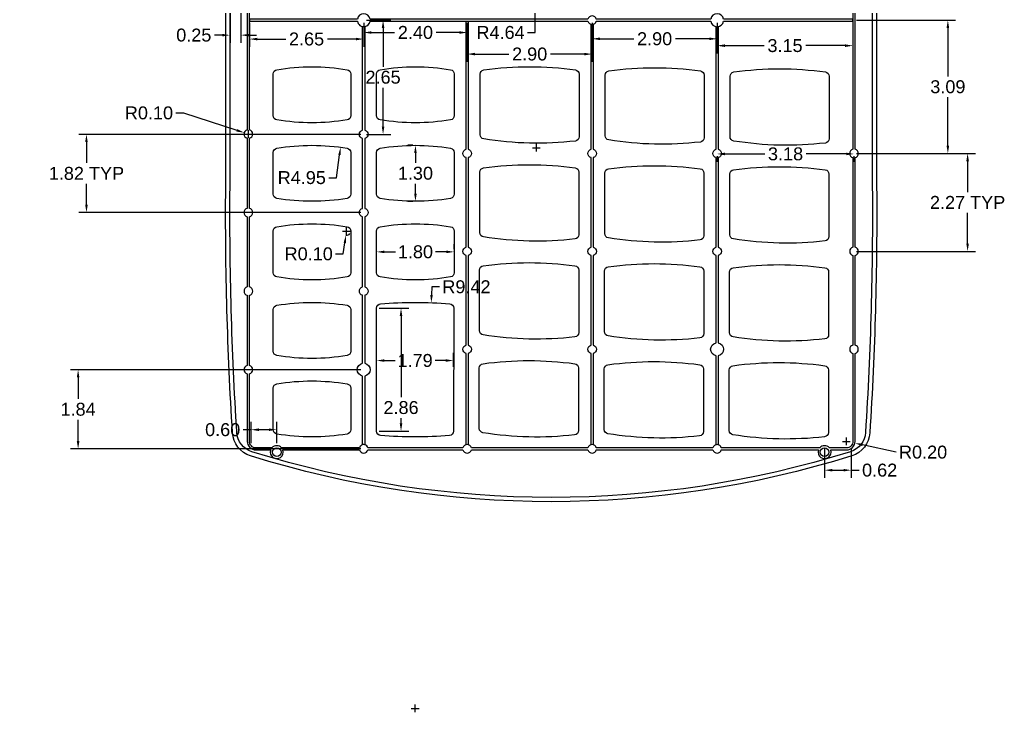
# Model space of a CAD drawing. Header units: centimetres. Extents: x 4.6 to 45.1, y -2.6 to 22.8.
# Drawn here: x 4.6 to 27.44, y -2.62 to 13.46 of the extents above; entities that cross this region are included whole.
import ezdxf

# ---------------------------------------------------------------- set-up
doc = ezdxf.new("R2010")
doc.units = ezdxf.units.CM
doc.header["$MEASUREMENT"] = 0
doc.header["$PDMODE"] = 2
doc.layers.add('Cotare', color=2, linetype='Continuous', lineweight=0)
doc.layers.add('Interior_fata', color=254, linetype='Continuous')
doc.styles.get("Standard").update_dxf_attribs({"font": 'arial.ttf'})
doc.dimstyles.get("Standard").update_dxf_attribs({"dimtxt": 0.3, "dimasz": 0.18, "dimexe": 0.18, "dimexo": 0.0625, "dimgap": 0.09, "dimtad": 0, "dimtih": 1, "dimtoh": 1, "dimzin": 0, "dimdsep": 46, "dimtxsty": 'Standard', "dimcen": 0.09, "dimadec": 0, "dimazin": 0, "dimtfac": 1, "dimtofl": 0, "dimtmove": 0, "dimatfit": 3, "dimfxl": 1, "dimtolj": 1, "dimtzin": 0, "dimarcsym": 0})

# ---------------------------------------------------------------- blocks, each defined once
blk = doc.blocks.new('*D22')
at = {"layer": 'Cotare', "color": 0, "lineweight": -2, "transparency": 16777216}
for p, q in [((14.778, 15.26), (14.958, 15.26)), ((14.958, 15.26), (15.025, 15.063)), ((16.588, 10.397), (16.588, 10.577)), ((16.498, 10.487), (16.678, 10.487))]:
    blk.add_line(p, q, dxfattribs=at)
at = {"layer": 'Cotare', "color": 0, "transparency": 16777216}
blk.add_solid([(15.054, 15.073), (14.997, 15.054), (15.083, 14.893)], dxfattribs=at)
at = {"layer": 'Defpoints', "color": 0, "transparency": 16777216}
for p in [(15.083, 14.893), (16.588, 10.487)]:
    blk.add_point(p, dxfattribs=at)
at = {"layer": 'Cotare', "color": 0, "transparency": 16777216, "insert": (14.155, 15.26), "char_height": 0.3, "attachment_point": 5}
blk.add_mtext('\\A1;R4.66', dxfattribs=at)
blk = doc.blocks.new('*D26')
at = {"layer": 'Cotare', "color": 0, "lineweight": -2, "transparency": 16777216}
for p, q in [((9.482, 15.36), (9.482, 12.921)), ((9.732, 15.36), (9.732, 12.921)), ((9.302, 13.101), (9.122, 13.101)), ((9.912, 13.101), (10.092, 13.101))]:
    blk.add_line(p, q, dxfattribs=at)
at = {"layer": 'Cotare', "color": 0, "transparency": 16777216}
for points in [[(9.302, 13.131), (9.302, 13.071), (9.482, 13.101)], [(9.912, 13.131), (9.912, 13.071), (9.732, 13.101)]]:
    blk.add_solid(points, dxfattribs=at)
at = {"layer": 'Defpoints', "color": 0, "transparency": 16777216}
for p in [(9.482, 15.423), (9.732, 15.423), (9.482, 13.101)]:
    blk.add_point(p, dxfattribs=at)
at = {"layer": 'Cotare', "color": 0, "transparency": 16777216, "insert": (8.641, 13.101), "char_height": 0.3, "attachment_point": 5}
blk.add_mtext('\\A1;0.25', dxfattribs=at)
blk = doc.blocks.new('*D30')
at = {"layer": 'Cotare', "color": 0, "lineweight": -2, "transparency": 16777216}
for p, q in [((16.494, 18.546), (16.674, 18.546)), ((16.584, 18.456), (16.584, 18.636)), ((16.56, 13.162), (16.563, 13.723)), ((16.38, 13.162), (16.56, 13.162))]:
    blk.add_line(p, q, dxfattribs=at)
blk.add_arc((16.584, 18.546), 4.643, 258.4957, 271.9742, dxfattribs=at)
at = {"layer": 'Cotare', "color": 0, "transparency": 16777216}
blk.add_solid([(16.533, 13.723), (16.593, 13.723), (16.564, 13.903)], dxfattribs=at)
at = {"layer": 'Defpoints', "color": 0, "transparency": 16777216}
for p in [(16.584, 18.546), (16.564, 13.903)]:
    blk.add_point(p, dxfattribs=at)
at = {"layer": 'Cotare', "color": 0, "transparency": 16777216, "insert": (15.758, 13.162), "char_height": 0.3, "attachment_point": 5}
blk.add_mtext('\\A1;R4.64', dxfattribs=at)
blk = doc.blocks.new('*D31')
at = {"layer": 'Cotare', "color": 0, "lineweight": -2, "transparency": 16777216}
for p, q in [((9.932, 13.385), (9.932, 12.83)), ((12.583, 13.385), (12.583, 12.83)), ((10.112, 13.01), (10.774, 13.01)), ((12.403, 13.01), (11.741, 13.01))]:
    blk.add_line(p, q, dxfattribs=at)
at = {"layer": 'Cotare', "color": 0, "transparency": 16777216}
for points in [[(10.112, 13.04), (10.112, 12.98), (9.932, 13.01)], [(12.403, 13.04), (12.403, 12.98), (12.583, 13.01)]]:
    blk.add_solid(points, dxfattribs=at)
at = {"layer": 'Defpoints', "color": 0, "transparency": 16777216}
for p in [(9.932, 13.448), (12.583, 13.448), (12.583, 13.01)]:
    blk.add_point(p, dxfattribs=at)
at = {"layer": 'Cotare', "color": 0, "transparency": 16777216, "insert": (11.257, 13.01), "char_height": 0.3, "attachment_point": 5}
blk.add_mtext('\\A1;2.65', dxfattribs=at)
blk = doc.blocks.new('*D32')
at = {"layer": 'Cotare', "color": 0, "lineweight": -2, "transparency": 16777216}
for p, q in [((20.782, 13.385), (20.782, 12.677)), ((23.932, 13.385), (23.932, 12.677)), ((20.962, 12.857), (21.876, 12.857)), ((23.752, 12.857), (22.837, 12.857))]:
    blk.add_line(p, q, dxfattribs=at)
at = {"layer": 'Cotare', "color": 0, "transparency": 16777216}
for points in [[(20.962, 12.887), (20.962, 12.827), (20.782, 12.857)], [(23.752, 12.887), (23.752, 12.827), (23.932, 12.857)]]:
    blk.add_solid(points, dxfattribs=at)
at = {"layer": 'Defpoints', "color": 0, "transparency": 16777216}
for p in [(20.782, 13.448), (23.932, 13.448), (20.782, 12.857)]:
    blk.add_point(p, dxfattribs=at)
at = {"layer": 'Cotare', "color": 0, "transparency": 16777216, "insert": (22.357, 12.857), "char_height": 0.3, "attachment_point": 5}
blk.add_mtext('\\A1;3.15', dxfattribs=at)
blk = doc.blocks.new('*D33')
at = {"layer": 'Cotare', "color": 0, "lineweight": -2, "transparency": 16777216}
for p, q in [((8.223, 11.295), (8.403, 11.295)), ((8.403, 11.295), (9.641, 10.892)), ((9.817, 10.806), (9.997, 10.806)), ((9.907, 10.716), (9.907, 10.896))]:
    blk.add_line(p, q, dxfattribs=at)
blk.add_arc((9.907, 10.806), 0.1, 111.3324, 161.962, dxfattribs=at)
at = {"layer": 'Cotare', "color": 0, "transparency": 16777216}
blk.add_solid([(9.65, 10.921), (9.631, 10.864), (9.812, 10.837)], dxfattribs=at)
at = {"layer": 'Defpoints', "color": 0, "transparency": 16777216}
for p in [(9.812, 10.837), (9.907, 10.806)]:
    blk.add_point(p, dxfattribs=at)
at = {"layer": 'Cotare', "color": 0, "transparency": 16777216, "insert": (7.601, 11.295), "char_height": 0.3, "attachment_point": 5}
blk.add_mtext('\\A1;R0.10', dxfattribs=at)
blk = doc.blocks.new('*D35')
at = {"layer": 'Cotare', "color": 0, "lineweight": -2, "transparency": 16777216}
for p, q in [((17.882, 13.385), (17.882, 12.836)), ((20.782, 13.385), (20.782, 12.836)), ((18.062, 13.016), (18.85, 13.016)), ((20.602, 13.016), (19.814, 13.016))]:
    blk.add_line(p, q, dxfattribs=at)
at = {"layer": 'Cotare', "color": 0, "transparency": 16777216}
for points in [[(18.062, 13.046), (18.062, 12.986), (17.882, 13.016)], [(20.602, 13.046), (20.602, 12.986), (20.782, 13.016)]]:
    blk.add_solid(points, dxfattribs=at)
at = {"layer": 'Defpoints', "color": 0, "transparency": 16777216}
for p in [(17.882, 13.448), (20.782, 13.448), (17.882, 13.016)]:
    blk.add_point(p, dxfattribs=at)
at = {"layer": 'Cotare', "color": 0, "transparency": 16777216, "insert": (19.332, 13.016), "char_height": 0.3, "attachment_point": 5}
blk.add_mtext('\\A1;2.90', dxfattribs=at)
blk = doc.blocks.new('*D36')
at = {"layer": 'Cotare', "color": 0, "lineweight": -2, "transparency": 16777216}
for p, q in [((12.583, 13.385), (12.583, 12.982)), ((14.983, 13.385), (14.983, 12.982)), ((12.763, 13.162), (13.301, 13.162)), ((14.803, 13.162), (14.265, 13.162))]:
    blk.add_line(p, q, dxfattribs=at)
at = {"layer": 'Cotare', "color": 0, "transparency": 16777216}
for points in [[(12.763, 13.192), (12.763, 13.132), (12.583, 13.162)], [(14.803, 13.192), (14.803, 13.132), (14.983, 13.162)]]:
    blk.add_solid(points, dxfattribs=at)
at = {"layer": 'Defpoints', "color": 0, "transparency": 16777216}
for p in [(12.583, 13.448), (14.983, 13.448), (14.983, 13.162)]:
    blk.add_point(p, dxfattribs=at)
at = {"layer": 'Cotare', "color": 0, "transparency": 16777216, "insert": (13.783, 13.162), "char_height": 0.3, "attachment_point": 5}
blk.add_mtext('\\A1;2.40', dxfattribs=at)
blk = doc.blocks.new('*D37')
at = {"layer": 'Cotare', "color": 0, "lineweight": -2, "transparency": 16777216}
for p, q in [((14.983, 13.385), (14.983, 12.481)), ((17.882, 13.385), (17.882, 12.481)), ((15.163, 12.661), (15.951, 12.661)), ((17.702, 12.661), (16.914, 12.661))]:
    blk.add_line(p, q, dxfattribs=at)
at = {"layer": 'Cotare', "color": 0, "transparency": 16777216}
for points in [[(15.163, 12.691), (15.163, 12.631), (14.983, 12.661)], [(17.702, 12.691), (17.702, 12.631), (17.882, 12.661)]]:
    blk.add_solid(points, dxfattribs=at)
at = {"layer": 'Defpoints', "color": 0, "transparency": 16777216}
for p in [(14.983, 13.448), (17.882, 13.448), (17.882, 12.661)]:
    blk.add_point(p, dxfattribs=at)
at = {"layer": 'Cotare', "color": 0, "transparency": 16777216, "insert": (16.433, 12.661), "char_height": 0.3, "attachment_point": 5}
blk.add_mtext('\\A1;2.90', dxfattribs=at)
blk = doc.blocks.new('*D38')
at = {"layer": 'Cotare', "color": 0, "lineweight": -2, "transparency": 16777216}
for p, q in [((12.645, 13.448), (13.212, 13.448)), ((13.032, 13.268), (13.032, 12.366)), ((13.032, 10.979), (13.032, 11.88)), ((12.645, 10.799), (13.212, 10.799))]:
    blk.add_line(p, q, dxfattribs=at)
at = {"layer": 'Cotare', "color": 0, "transparency": 16777216}
for points in [[(13.002, 13.268), (13.062, 13.268), (13.032, 13.448)], [(13.002, 10.979), (13.062, 10.979), (13.032, 10.799)]]:
    blk.add_solid(points, dxfattribs=at)
at = {"layer": 'Defpoints', "color": 0, "transparency": 16777216}
for p in [(12.583, 13.448), (12.583, 10.799), (13.032, 10.799)]:
    blk.add_point(p, dxfattribs=at)
at = {"layer": 'Cotare', "color": 0, "transparency": 16777216, "insert": (13.032, 12.123), "char_height": 0.3, "attachment_point": 5}
blk.add_mtext('\\A1;2.65', dxfattribs=at)
blk = doc.blocks.new('*D39')
at = {"layer": 'Cotare', "color": 0, "lineweight": -2, "transparency": 16777216}
for p, q in [((12.52, 10.799), (5.971, 10.799)), ((6.151, 10.619), (6.151, 10.134)), ((6.151, 9.163), (6.151, 9.648)), ((12.52, 8.983), (5.971, 8.983))]:
    blk.add_line(p, q, dxfattribs=at)
at = {"layer": 'Cotare', "color": 0, "transparency": 16777216}
for points in [[(6.121, 10.619), (6.181, 10.619), (6.151, 10.799)], [(6.121, 9.163), (6.181, 9.163), (6.151, 8.983)]]:
    blk.add_solid(points, dxfattribs=at)
at = {"layer": 'Defpoints', "color": 0, "transparency": 16777216}
for p in [(12.583, 10.799), (6.151, 8.983), (12.583, 8.983)]:
    blk.add_point(p, dxfattribs=at)
at = {"layer": 'Cotare', "color": 0, "transparency": 16777216, "insert": (6.151, 9.891), "char_height": 0.3, "width": 3.09732, "attachment_point": 5}
blk.add_mtext('\\A1;1.82 TYP', dxfattribs=at)
blk = doc.blocks.new('*D40')
at = {"layer": 'Cotare', "color": 0, "lineweight": -2, "transparency": 16777216}
for p, q in [((12.52, 5.337), (5.777, 5.337)), ((5.957, 5.157), (5.957, 4.66)), ((5.957, 3.678), (5.957, 4.174)), ((12.52, 3.498), (5.777, 3.498))]:
    blk.add_line(p, q, dxfattribs=at)
at = {"layer": 'Cotare', "color": 0, "transparency": 16777216}
for points in [[(5.927, 5.157), (5.987, 5.157), (5.957, 5.337)], [(5.927, 3.678), (5.987, 3.678), (5.957, 3.498)]]:
    blk.add_solid(points, dxfattribs=at)
at = {"layer": 'Defpoints', "color": 0, "transparency": 16777216}
for p in [(12.583, 5.337), (5.957, 3.498), (12.583, 3.498)]:
    blk.add_point(p, dxfattribs=at)
at = {"layer": 'Cotare', "color": 0, "transparency": 16777216, "insert": (5.957, 4.417), "char_height": 0.3, "attachment_point": 5}
blk.add_mtext('\\A1;1.84', dxfattribs=at)
blk = doc.blocks.new('*D43')
at = {"layer": 'Cotare', "color": 0, "lineweight": -2, "transparency": 16777216}
for p, q in [((24.019, 13.448), (26.315, 13.448)), ((26.135, 13.268), (26.135, 12.145)), ((26.135, 10.536), (26.135, 11.658)), ((24.019, 10.356), (26.315, 10.356))]:
    blk.add_line(p, q, dxfattribs=at)
at = {"layer": 'Cotare', "color": 0, "transparency": 16777216}
for points in [[(26.105, 13.268), (26.165, 13.268), (26.135, 13.448)], [(26.105, 10.536), (26.165, 10.536), (26.135, 10.356)]]:
    blk.add_solid(points, dxfattribs=at)
at = {"layer": 'Defpoints', "color": 0, "transparency": 16777216}
for p in [(23.957, 13.448), (26.135, 13.448), (23.957, 10.356)]:
    blk.add_point(p, dxfattribs=at)
at = {"layer": 'Cotare', "color": 0, "transparency": 16777216, "insert": (26.135, 11.902), "char_height": 0.3, "attachment_point": 5}
blk.add_mtext('\\A1;3.09', dxfattribs=at)
blk = doc.blocks.new('*D44')
at = {"layer": 'Cotare', "color": 0, "lineweight": -2, "transparency": 16777216}
for p, q in [((20.782, 10.293), (20.782, 10.164)), ((20.962, 10.344), (21.889, 10.344)), ((23.777, 10.344), (22.849, 10.344)), ((23.957, 10.293), (23.957, 10.164))]:
    blk.add_line(p, q, dxfattribs=at)
at = {"layer": 'Cotare', "color": 0, "transparency": 16777216}
for points in [[(20.962, 10.374), (20.962, 10.314), (20.782, 10.344)], [(23.777, 10.374), (23.777, 10.314), (23.957, 10.344)]]:
    blk.add_solid(points, dxfattribs=at)
at = {"layer": 'Defpoints', "color": 0, "transparency": 16777216}
for p in [(20.782, 10.356), (23.957, 10.356), (23.957, 10.344)]:
    blk.add_point(p, dxfattribs=at)
at = {"layer": 'Cotare', "color": 0, "transparency": 16777216, "insert": (22.369, 10.344), "char_height": 0.3, "attachment_point": 5}
blk.add_mtext('\\A1;3.18', dxfattribs=at)
blk = doc.blocks.new('*D45')
at = {"layer": 'Cotare', "color": 0, "lineweight": -2, "transparency": 16777216}
for p, q in [((24.019, 10.356), (26.773, 10.356)), ((26.593, 10.176), (26.593, 9.46)), ((26.593, 8.263), (26.593, 8.979)), ((24.019, 8.083), (26.773, 8.083))]:
    blk.add_line(p, q, dxfattribs=at)
at = {"layer": 'Cotare', "color": 0, "transparency": 16777216}
for points in [[(26.563, 10.176), (26.623, 10.176), (26.593, 10.356)], [(26.563, 8.263), (26.623, 8.263), (26.593, 8.083)]]:
    blk.add_solid(points, dxfattribs=at)
at = {"layer": 'Defpoints', "color": 0, "transparency": 16777216}
for p in [(23.957, 10.356), (23.957, 8.083), (26.593, 8.083)]:
    blk.add_point(p, dxfattribs=at)
at = {"layer": 'Cotare', "color": 0, "transparency": 16777216, "insert": (26.593, 9.219), "char_height": 0.3, "attachment_point": 5}
blk.add_mtext('\\A1;2.27 TYP', dxfattribs=at)
blk = doc.blocks.new('*D46')
at = {"layer": 'Cotare', "color": 0, "lineweight": -2, "transparency": 16777216}
for p, q in [((9.97, 3.635), (9.97, 4.123)), ((10.566, 3.635), (10.566, 4.123)), ((9.97, 3.943), (9.79, 3.943)), ((10.386, 3.943), (10.15, 3.943))]:
    blk.add_line(p, q, dxfattribs=at)
at = {"layer": 'Cotare', "color": 0, "transparency": 16777216}
for points in [[(10.15, 3.973), (10.15, 3.913), (9.97, 3.943)], [(10.386, 3.973), (10.386, 3.913), (10.566, 3.943)]]:
    blk.add_solid(points, dxfattribs=at)
at = {"layer": 'Defpoints', "color": 0, "transparency": 16777216}
for p in [(9.97, 3.943), (9.97, 3.573), (10.566, 3.573)]:
    blk.add_point(p, dxfattribs=at)
at = {"layer": 'Cotare', "color": 0, "transparency": 16777216, "insert": (9.311, 3.943), "char_height": 0.3, "attachment_point": 5}
blk.add_mtext('\\A1;0.60', dxfattribs=at)
blk = doc.blocks.new('*D47')
at = {"layer": 'Cotare', "color": 0, "lineweight": -2, "transparency": 16777216}
for p, q in [((23.275, 3.51), (23.275, 2.824)), ((23.894, 3.51), (23.894, 2.824)), ((23.455, 3.004), (23.714, 3.004)), ((23.894, 3.004), (24.074, 3.004))]:
    blk.add_line(p, q, dxfattribs=at)
at = {"layer": 'Cotare', "color": 0, "transparency": 16777216}
for points in [[(23.455, 3.034), (23.455, 2.974), (23.275, 3.004)], [(23.714, 3.034), (23.714, 2.974), (23.894, 3.004)]]:
    blk.add_solid(points, dxfattribs=at)
at = {"layer": 'Defpoints', "color": 0, "transparency": 16777216}
for p in [(23.275, 3.573), (23.894, 3.573), (23.894, 3.004)]:
    blk.add_point(p, dxfattribs=at)
at = {"layer": 'Cotare', "color": 0, "transparency": 16777216, "insert": (24.552, 3.004), "char_height": 0.3, "attachment_point": 5}
blk.add_mtext('\\A1;0.62', dxfattribs=at)
blk = doc.blocks.new('*D48')
at = {"layer": 'Cotare', "color": 0, "lineweight": -2, "transparency": 16777216}
for p, q in [((23.692, 3.673), (23.872, 3.673)), ((23.782, 3.583), (23.782, 3.763)), ((24.937, 3.422), (24.153, 3.592))]:
    blk.add_line(p, q, dxfattribs=at)
at = {"layer": 'Cotare', "color": 0, "transparency": 16777216}
blk.add_solid([(24.16, 3.621), (24.147, 3.563), (23.977, 3.63)], dxfattribs=at)
at = {"layer": 'Defpoints', "color": 0, "transparency": 16777216}
for p in [(23.782, 3.673), (23.977, 3.63)]:
    blk.add_point(p, dxfattribs=at)
at = {"layer": 'Cotare', "color": 0, "transparency": 16777216, "insert": (25.56, 3.422), "char_height": 0.3, "attachment_point": 5}
blk.add_mtext('\\A1;R0.20', dxfattribs=at)
blk = doc.blocks.new('*D49')
at = {"layer": 'Cotare', "color": 0, "lineweight": -2, "transparency": 16777216}
for p, q in [((13.72, 10.544), (13.603, 10.544)), ((13.783, 10.364), (13.783, 10.137)), ((13.783, 9.424), (13.783, 9.651)), ((13.72, 9.244), (13.603, 9.244))]:
    blk.add_line(p, q, dxfattribs=at)
at = {"layer": 'Cotare', "color": 0, "transparency": 16777216}
for points in [[(13.753, 10.364), (13.813, 10.364), (13.783, 10.544)], [(13.753, 9.424), (13.813, 9.424), (13.783, 9.244)]]:
    blk.add_solid(points, dxfattribs=at)
at = {"layer": 'Defpoints', "color": 0, "transparency": 16777216}
for p in [(13.783, 10.544), (13.783, 9.244), (13.783, 9.244)]:
    blk.add_point(p, dxfattribs=at)
at = {"layer": 'Cotare', "color": 0, "transparency": 16777216, "insert": (13.783, 9.894), "char_height": 0.3, "attachment_point": 5}
blk.add_mtext('\\A1;1.30', dxfattribs=at)
blk = doc.blocks.new('*D50')
at = {"layer": 'Cotare', "color": 0, "lineweight": -2, "transparency": 16777216}
for p, q in [((12.883, 8.134), (12.883, 8.251)), ((14.683, 8.134), (14.683, 8.251)), ((13.063, 8.071), (13.318, 8.071)), ((14.503, 8.071), (14.248, 8.071))]:
    blk.add_line(p, q, dxfattribs=at)
at = {"layer": 'Cotare', "color": 0, "transparency": 16777216}
for points in [[(13.063, 8.101), (13.063, 8.041), (12.883, 8.071)], [(14.503, 8.101), (14.503, 8.041), (14.683, 8.071)]]:
    blk.add_solid(points, dxfattribs=at)
at = {"layer": 'Defpoints', "color": 0, "transparency": 16777216}
for p in [(12.883, 8.071), (14.683, 8.071), (14.683, 8.071)]:
    blk.add_point(p, dxfattribs=at)
at = {"layer": 'Cotare', "color": 0, "transparency": 16777216, "insert": (13.783, 8.071), "char_height": 0.3, "attachment_point": 5}
blk.add_mtext('\\A1;1.80', dxfattribs=at)
blk = doc.blocks.new('*D51')
at = {"layer": 'Cotare', "color": 0, "lineweight": -2, "transparency": 16777216}
for p, q in [((12.093, 8.555), (12.273, 8.555)), ((12.183, 8.465), (12.183, 8.645)), ((12.109, 8.024), (12.144, 8.278)), ((11.929, 8.024), (12.109, 8.024))]:
    blk.add_line(p, q, dxfattribs=at)
blk.add_arc((12.183, 8.555), 0.1, 262.1166, 324.1901, dxfattribs=at)
at = {"layer": 'Cotare', "color": 0, "transparency": 16777216}
blk.add_solid([(12.115, 8.282), (12.174, 8.273), (12.169, 8.456)], dxfattribs=at)
at = {"layer": 'Defpoints', "color": 0, "transparency": 16777216}
for p in [(12.169, 8.456), (12.183, 8.555)]:
    blk.add_point(p, dxfattribs=at)
at = {"layer": 'Cotare', "color": 0, "transparency": 16777216, "insert": (11.307, 8.024), "char_height": 0.3, "attachment_point": 5}
blk.add_mtext('\\A1;R0.10', dxfattribs=at)
blk = doc.blocks.new('*D52')
at = {"layer": 'Cotare', "color": 0, "lineweight": -2, "transparency": 16777216}
for p, q in [((12.945, 6.765), (13.629, 6.765)), ((13.449, 6.585), (13.449, 4.7)), ((13.449, 4.089), (13.449, 4.213)), ((12.945, 3.909), (13.629, 3.909))]:
    blk.add_line(p, q, dxfattribs=at)
at = {"layer": 'Cotare', "color": 0, "transparency": 16777216}
for points in [[(13.419, 6.585), (13.479, 6.585), (13.449, 6.765)], [(13.419, 4.089), (13.479, 4.089), (13.449, 3.909)]]:
    blk.add_solid(points, dxfattribs=at)
at = {"layer": 'Defpoints', "color": 0, "transparency": 16777216}
for p in [(12.883, 6.765), (13.449, 6.765), (12.883, 3.909)]:
    blk.add_point(p, dxfattribs=at)
at = {"layer": 'Cotare', "color": 0, "transparency": 16777216, "insert": (13.449, 4.456), "char_height": 0.3, "attachment_point": 5}
blk.add_mtext('\\A1;2.86', dxfattribs=at)
blk = doc.blocks.new('*D53')
at = {"layer": 'Cotare', "color": 0, "lineweight": -2, "transparency": 16777216}
for p, q in [((12.883, 5.4), (12.883, 5.729)), ((14.668, 5.4), (14.668, 5.729)), ((13.063, 5.549), (13.309, 5.549)), ((14.488, 5.549), (14.241, 5.549))]:
    blk.add_line(p, q, dxfattribs=at)
at = {"layer": 'Cotare', "color": 0, "transparency": 16777216}
for points in [[(13.063, 5.579), (13.063, 5.519), (12.883, 5.549)], [(14.488, 5.579), (14.488, 5.519), (14.668, 5.549)]]:
    blk.add_solid(points, dxfattribs=at)
at = {"layer": 'Defpoints', "color": 0, "transparency": 16777216}
for p in [(14.668, 5.549), (12.883, 5.337), (14.668, 5.337)]:
    blk.add_point(p, dxfattribs=at)
at = {"layer": 'Cotare', "color": 0, "transparency": 16777216, "insert": (13.775, 5.549), "char_height": 0.3, "attachment_point": 5}
blk.add_mtext('\\A1;1.79', dxfattribs=at)
blk = doc.blocks.new('*D54')
at = {"layer": 'Cotare', "color": 0, "lineweight": -2, "transparency": 16777216}
for p, q in [((14.164, 7.259), (14.157, 7.071)), ((14.344, 7.259), (14.164, 7.259)), ((13.777, -2.616), (13.777, -2.436)), ((13.687, -2.526), (13.867, -2.526))]:
    blk.add_line(p, q, dxfattribs=at)
at = {"layer": 'Cotare', "color": 0, "transparency": 16777216}
blk.add_solid([(14.127, 7.072), (14.187, 7.07), (14.15, 6.891)], dxfattribs=at)
at = {"layer": 'Defpoints', "color": 0, "transparency": 16777216}
for p in [(14.15, 6.891), (13.777, -2.526)]:
    blk.add_point(p, dxfattribs=at)
at = {"layer": 'Cotare', "color": 0, "transparency": 16777216, "insert": (14.966, 7.259), "char_height": 0.3, "attachment_point": 5}
blk.add_mtext('\\A1;R9.42', dxfattribs=at)
blk = doc.blocks.new('*D55')
at = {"layer": 'Cotare', "color": 0, "lineweight": -2, "transparency": 16777216}
for p, q in [((11.951, 9.793), (12.022, 10.321)), ((11.771, 9.793), (11.951, 9.793))]:
    blk.add_line(p, q, dxfattribs=at)
at = {"layer": 'Cotare', "color": 0, "transparency": 16777216}
blk.add_solid([(11.992, 10.325), (12.052, 10.317), (12.046, 10.5)], dxfattribs=at)
at = {"layer": 'Defpoints', "color": 0, "transparency": 16777216}
for p in [(12.046, 10.5), (11.383, 5.594)]:
    blk.add_point(p, dxfattribs=at)
at = {"layer": 'Cotare', "color": 0, "transparency": 16777216, "insert": (11.146, 9.793), "char_height": 0.3, "attachment_point": 5}
blk.add_mtext('\\A1;R4.95', dxfattribs=at)

msp = doc.modelspace()

# ---------------------------------------------------------------- linework, layer by layer
at = {"layer": 'Interior_fata'}
for p, q in [((15.277, 9.923), (15.277, 9.922)), ((15.271, 7.65), (15.271, 7.649)), ((15.265, 5.378), (15.265, 5.376))]:
    msp.add_line(p, q, dxfattribs=at)
for points in [[(24.482, 15.573), (24.482, 9.572, -0.017805), (24.324, 3.872, -0.310576), (23.905, 3.337, -0.152673), (9.959, 3.337, -0.310576), (9.54, 3.872, -0.017805), (9.382, 9.572), (9.382, 15.573)], [(24.382, 15.568), (24.382, 9.571, -0.017806), (24.224, 3.878, -0.310576), (23.875, 3.432, -0.152673), (9.989, 3.432, -0.310576), (9.639, 3.878, -0.017806), (9.482, 9.571), (9.482, 15.568)], [(9.882, 15.548), (9.882, 10.902, 0.774597), (9.882, 10.709), (9.882, 9.08, 0.774597), (9.882, 8.886), (9.882, 7.257, 0.774597), (9.882, 7.063), (9.882, 5.434, 0.774597), (9.882, 5.24), (9.882, 3.673, 0.414214), (10.082, 3.473), (10.425, 3.473, 1.414214), (10.708, 3.473), (12.486, 3.473, 0.774597), (12.68, 3.473), (14.886, 3.473, 0.774597), (15.08, 3.473), (17.785, 3.473, 0.774597), (17.979, 3.473), (20.685, 3.473, 0.774597), (20.879, 3.473), (23.133, 3.473, 1.414214), (23.416, 3.473), (23.782, 3.473, 0.414214), (23.982, 3.673), (23.982, 5.713, 0.774597), (23.982, 5.907), (23.982, 7.986, 0.774597), (23.982, 8.18), (23.982, 10.259, 0.774597), (23.982, 10.453), (23.982, 15.548)], [(23.932, 15.548), (23.932, 10.453, 0.774597), (23.932, 10.259), (23.932, 8.18, 0.774597), (23.932, 7.986), (23.932, 5.907, 0.774597), (23.932, 5.713), (23.932, 3.673, -0.414214), (23.782, 3.523), (23.386, 3.523, 0.447214), (23.163, 3.523), (20.879, 3.523, 0.774597), (20.685, 3.523), (17.979, 3.523, 0.774597), (17.785, 3.523), (15.08, 3.523, 0.774597), (14.886, 3.523), (12.68, 3.523, 0.272842), (12.608, 3.594, 0.414214), (12.486, 3.523), (10.678, 3.523, 0.447214), (10.455, 3.523), (10.082, 3.523, -0.414214), (9.932, 3.673), (9.932, 5.24, 0.774597), (9.932, 5.434), (9.932, 7.063, 0.774597), (9.932, 7.257), (9.932, 8.886, 0.774597), (9.932, 9.08), (9.932, 10.709, 0.774597), (9.932, 10.902), (9.932, 15.548)], [(12.558, 3.594), (12.558, 5.189, -0.845154), (12.558, 5.485), (12.558, 7.063, -0.774597), (12.558, 7.257), (12.558, 8.886, -0.774597), (12.558, 9.08), (12.558, 10.702, -0.774597), (12.558, 10.895), (12.558, 13.3, 0.08392), (12.608, 13.3), (12.608, 10.895, -0.774597), (12.608, 10.702), (12.608, 9.08, -0.774597), (12.608, 8.886), (12.608, 7.257, -0.774597), (12.608, 7.063), (12.608, 5.485, -0.845154), (12.608, 5.189), (12.608, 3.594)], [(14.958, 3.594), (14.958, 5.713, -0.774597), (14.958, 5.907), (14.958, 7.986, -0.774597), (14.958, 8.18), (14.958, 10.259, -0.774597), (14.958, 10.453), (14.958, 13.423), (15.008, 13.423), (15.008, 10.453, -0.774597), (15.008, 10.259), (15.008, 8.18, -0.774597), (15.008, 7.986), (15.008, 5.907, -0.774597), (15.008, 5.713), (15.008, 3.594)], [(17.857, 3.594), (17.857, 5.713, -0.774597), (17.857, 5.907), (17.857, 7.986, -0.774597), (17.857, 8.18), (17.857, 10.259, -0.774597), (17.857, 10.453), (17.857, 13.351, 0.127017), (17.907, 13.351), (17.907, 10.453, -0.774597), (17.907, 10.259), (17.907, 8.18, -0.774597), (17.907, 7.986), (17.907, 5.907, -0.774597), (17.907, 5.713), (17.907, 3.594)], [(20.807, 13.3), (20.807, 10.453, -0.774597), (20.807, 10.259), (20.807, 8.18, -0.774597), (20.807, 7.986), (20.807, 5.958, -0.845154), (20.807, 5.662), (20.807, 3.594, 0.127017), (20.757, 3.594), (20.757, 5.662, -0.845154), (20.757, 5.958), (20.757, 7.986, -0.774597), (20.757, 8.18), (20.757, 10.259, -0.774597), (20.757, 10.453), (20.757, 13.3)]]:
    msp.add_lwpolyline(points, format="xyb", dxfattribs=at)
for points in [[(23.932, 13.473), (20.93, 13.473, 0.845154), (20.634, 13.473), (17.979, 13.473, 0.774597), (17.785, 13.473), (12.731, 13.473, 0.845154), (12.435, 13.473), (9.932, 13.473), (9.932, 13.423), (12.435, 13.423, 0.414214), (12.608, 13.3, 0.319198), (12.731, 13.423), (17.785, 13.423, 0.774597), (17.979, 13.423), (20.634, 13.423, 0.845154), (20.93, 13.423), (23.932, 13.423)], [(12.199, 11.135, -0.083043), (10.566, 11.135, -0.366471), (10.483, 11.233), (10.483, 12.201, -0.366471), (10.566, 12.299, -0.083043), (12.199, 12.299, -0.366471), (12.283, 12.201), (12.283, 11.233, -0.366471)], [(14.599, 11.135, -0.083043), (12.966, 11.135, -0.366471), (12.883, 11.233), (12.883, 12.201, -0.366471), (12.966, 12.299, -0.083043), (14.599, 12.299, -0.366471), (14.683, 12.201), (14.683, 11.233, -0.366471)], [(15.369, 12.294, -0.068854), (17.496, 12.294, -0.374493), (17.582, 12.195), (17.582, 10.743, -0.380827), (17.494, 10.644, -0.068822), (15.367, 10.691, -0.368222), (15.283, 10.79), (15.283, 12.195, -0.374493)], [(18.269, 12.271, -0.068854), (20.395, 12.271, -0.374493), (20.482, 12.172), (20.482, 10.72, -0.380827), (20.393, 10.621, -0.068822), (18.266, 10.668, -0.368222), (18.182, 10.766), (18.182, 12.172, -0.374493)], [(21.168, 12.247, -0.068854), (23.295, 12.247, -0.374493), (23.381, 12.148), (23.381, 10.697, -0.380827), (23.293, 10.597, -0.068822), (21.166, 10.644, -0.368222), (21.082, 10.743), (21.082, 12.148, -0.374493)], [(12.199, 9.312, -0.083043), (10.566, 9.312, -0.366471), (10.483, 9.411), (10.483, 10.378, -0.366471), (10.566, 10.476, -0.083043), (12.199, 10.476, -0.366471), (12.283, 10.378), (12.283, 9.411, -0.366471)], [(14.599, 9.312, -0.083043), (12.966, 9.312, -0.366471), (12.883, 9.411), (12.883, 10.378, -0.366471), (12.966, 10.476, -0.083043), (14.599, 10.476, -0.366471), (14.683, 10.378), (14.683, 9.411, -0.366471)], [(15.363, 10.021, -0.068854), (17.49, 10.021, -0.374493), (17.576, 9.922), (17.576, 8.47, -0.380827), (17.488, 8.371, -0.068822), (15.361, 8.418, -0.368222), (15.277, 8.517), (15.277, 9.922, -0.374493)], [(18.263, 9.998, -0.068854), (20.389, 9.998, -0.374493), (20.476, 9.899), (20.476, 8.447, -0.380827), (20.387, 8.348, -0.068822), (18.26, 8.395, -0.368222), (18.176, 8.494), (18.176, 9.899, -0.374493)], [(21.162, 9.975, -0.068854), (23.289, 9.975, -0.374493), (23.375, 9.876), (23.375, 8.424, -0.380827), (23.287, 8.325, -0.068822), (21.16, 8.372, -0.368222), (21.076, 8.47), (21.076, 9.876, -0.374493)], [(12.199, 7.489, -0.083043), (10.566, 7.489, -0.366471), (10.483, 7.588), (10.483, 8.555, -0.366471), (10.566, 8.654, -0.083043), (12.199, 8.654, -0.366471), (12.283, 8.555), (12.283, 7.588, -0.366471)], [(14.599, 7.489, -0.083043), (12.966, 7.489, -0.366471), (12.883, 7.588), (12.883, 8.555, -0.366471), (12.966, 8.654, -0.083043), (14.599, 8.654, -0.366471), (14.683, 8.555), (14.683, 7.588, -0.366471)], [(15.357, 7.748, -0.068854), (17.484, 7.748, -0.374493), (17.57, 7.649), (17.57, 6.197, -0.380827), (17.482, 6.098, -0.068822), (15.355, 6.145, -0.368222), (15.271, 6.244), (15.271, 7.649, -0.374493)], [(18.257, 7.725, -0.068854), (20.383, 7.725, -0.374493), (20.47, 7.626), (20.47, 6.174, -0.380827), (20.381, 6.075, -0.068822), (18.254, 6.122, -0.368222), (18.17, 6.221), (18.17, 7.626, -0.374493)], [(21.156, 7.702, -0.068854), (23.283, 7.702, -0.374493), (23.369, 7.603), (23.369, 6.151, -0.380827), (23.281, 6.052, -0.068822), (21.154, 6.099, -0.368222), (21.07, 6.197), (21.07, 7.603, -0.374493)], [(12.199, 5.666, -0.083043), (10.566, 5.666, -0.366471), (10.483, 5.765), (10.483, 6.732, -0.366471), (10.566, 6.831, -0.083043), (12.199, 6.831, -0.366471), (12.283, 6.732), (12.283, 5.765, -0.366471)], [(12.974, 6.864, -0.042647), (14.579, 6.864, -0.389996), (14.67, 6.764), (14.665, 3.909, -0.388857), (14.574, 3.81, -0.042768), (12.974, 3.81, -0.389397), (12.883, 3.909), (12.883, 6.765, -0.389456)], [(15.351, 5.475, -0.068854), (17.478, 5.475, -0.374493), (17.564, 5.376), (17.564, 3.925, -0.380827), (17.476, 3.825, -0.068822), (15.349, 3.872, -0.368222), (15.265, 3.971), (15.265, 5.376, -0.374493)], [(18.25, 5.452, -0.068854), (20.377, 5.452, -0.374493), (20.464, 5.353), (20.464, 3.901, -0.380827), (20.375, 3.802, -0.068822), (18.248, 3.849, -0.368222), (18.164, 3.948), (18.164, 5.353, -0.374493)], [(21.15, 5.429, -0.068854), (23.277, 5.429, -0.374493), (23.363, 5.33), (23.363, 3.878, -0.380827), (23.275, 3.779, -0.068822), (21.148, 3.826, -0.368222), (21.064, 3.925), (21.064, 5.33, -0.374493)], [(12.199, 3.843, -0.083043), (10.566, 3.843, -0.366471), (10.483, 3.942), (10.483, 4.909, -0.366471), (10.566, 5.008, -0.083043), (12.199, 5.008, -0.366471), (12.283, 4.909), (12.283, 3.942, -0.366471)]]:
    msp.add_lwpolyline(points, format="xyb", close=True, dxfattribs=at)
for centre in [(10.566, 3.423), (23.275, 3.423)]:
    msp.add_circle(centre, 0.1, dxfattribs=at)

# ---------------------------------------------------------------- dimensions: what is measured, and where the dimension line sits
at = {"layer": 'Cotare'}
for center, mpoint, picture, middle in [((16.584, 18.546), (16.564, 13.903), '*D30', (15.758, 13.162)), ((16.588, 10.487), (15.083, 14.893), '*D22', (14.155, 15.26)), ((9.907, 10.806), (9.812, 10.837), '*D33', (7.601, 11.295)), ((11.383, 5.594), (12.046, 10.5), '*D55', (11.146, 9.793)), ((12.183, 8.555), (12.169, 8.456), '*D51', (11.307, 8.024)), ((13.777, -2.526), (14.15, 6.891), '*D54', (14.966, 7.259)), ((23.782, 3.673), (23.977, 3.63), '*D48', (24.937, 3.422))]:
    dim = msp.add_radius_dim(center=center, mpoint=mpoint, dimstyle='Standard', dxfattribs=at)
    dim.commit()
    dim.dimension.update_dxf_attribs({"geometry": picture, "text_midpoint": middle, "dimtype": 164})
for base, p1, p2, picture, middle in [((9.482, 13.101), (9.732, 15.423), (9.482, 15.423), '*D26', (8.641, 13.101)), ((12.583, 13.01), (9.932, 13.448), (12.583, 13.448), '*D31', (11.257, 13.01)), ((14.983, 13.162), (12.583, 13.448), (14.983, 13.448), '*D36', (13.783, 13.162)), ((17.882, 12.661), (14.983, 13.448), (17.882, 13.448), '*D37', (16.433, 12.661)), ((17.882, 13.016), (20.782, 13.448), (17.882, 13.448), '*D35', (19.332, 13.016)), ((20.782, 12.857), (23.932, 13.448), (20.782, 13.448), '*D32', (22.357, 12.857)), ((23.957, 10.344), (20.7817, 10.3558), (23.957, 10.3558), '*D44', (22.3693, 10.344)), ((14.683, 8.071), (12.883, 8.071), (14.683, 8.071), '*D50', (13.783, 8.071)), ((14.66783, 5.54856), (12.88276, 5.33705), (14.66783, 5.33705), '*D53', (13.7753, 5.54856)), ((9.97, 3.943), (10.566, 3.573), (9.97, 3.573), '*D46', (9.311, 3.943)), ((23.894, 3.004), (23.275, 3.573), (23.894, 3.573), '*D47', (24.552, 3.004))]:
    dim = msp.add_linear_dim(base=base, p1=p1, p2=p2, dimstyle='Standard', dxfattribs=at)
    dim.commit()
    dim.dimension.update_dxf_attribs({"geometry": picture, "text_midpoint": middle})
for base, p1, p2, picture, middle in [((13.032, 10.799), (12.583, 13.448), (12.583, 10.799), '*D38', (13.032, 12.123)), ((26.135, 13.448), (23.957, 10.356), (23.957, 13.448), '*D43', (26.135, 11.902)), ((5.957, 3.498), (12.583, 5.337), (12.583, 3.498), '*D40', (5.957, 4.417))]:
    dim = msp.add_linear_dim(base=base, p1=p1, p2=p2, angle=90, dimstyle='Standard', dxfattribs=at)
    dim.commit()
    dim.dimension.update_dxf_attribs({"geometry": picture, "text_midpoint": middle})
for base, p1, p2, picture, middle in [((6.151, 8.983), (12.583, 10.799), (12.583, 8.983), '*D39', (6.151, 9.891)), ((26.593, 8.083), (23.957, 10.356), (23.957, 8.083), '*D45', (26.593, 9.219))]:
    dim = msp.add_linear_dim(base=base, p1=p1, p2=p2, angle=90, text='<> TYP', dimstyle='Standard', dxfattribs=at)
    dim.commit()
    dim.dimension.update_dxf_attribs({"geometry": picture, "text_midpoint": middle})
dim = msp.add_aligned_dim(p1=(13.783, 10.544), p2=(13.783, 9.244), distance=0, dimstyle='Standard', dxfattribs=at)
dim.commit()
dim.dimension.update_dxf_attribs({"geometry": '*D49', "text_midpoint": (13.783, 9.894)})
dim = msp.add_linear_dim(base=(13.449, 6.765), p1=(12.883, 3.909), p2=(12.883, 6.765), angle=90, dimstyle='Standard', dxfattribs=at)
dim.commit()
dim.dimension.update_dxf_attribs({"geometry": '*D52', "text_midpoint": (13.449, 4.456), "dimtype": 161})

doc.saveas('drawing.dxf')
